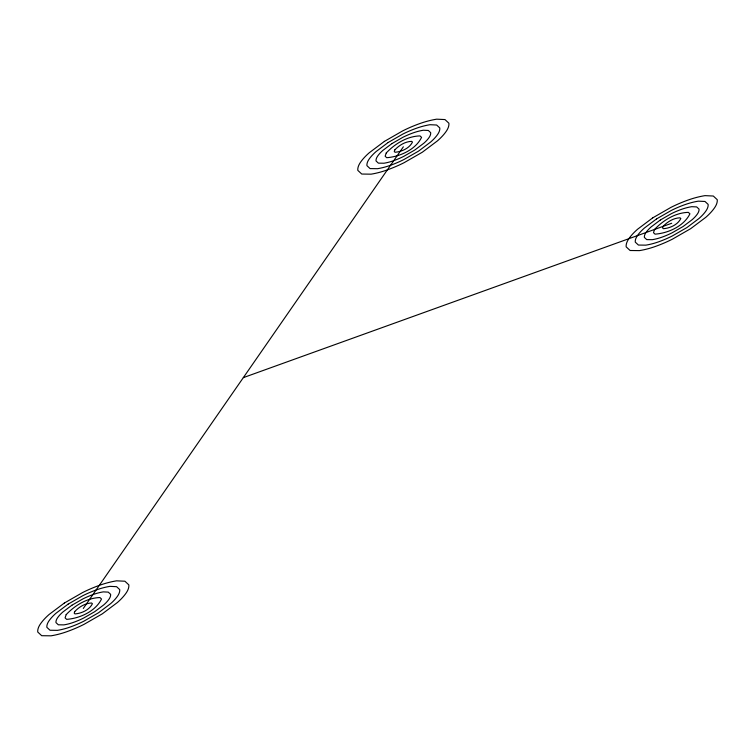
<?xml version="1.0" encoding="UTF-8"?>
<svg xmlns="http://www.w3.org/2000/svg" width="755" height="755" viewBox="0 0 755 755"><rect width="100%" height="100%" fill="white"/><g stroke="black" fill="none" stroke-linecap="round" stroke-linejoin="round"><path stroke-width="1.13" d="M83.295 608.464L403.359 146.8M243.327 377.632L671.705 223.263M66.166 614.636L65.081 617.892L66.657 619.355C79.851 618.392 95.574 611.295 101.51 599.026L99.943 597.564C87.108 597.856 74.811 605.463 66.166 614.636M74.736 611.55L74.188 613.173L74.981 613.909C81.578 613.428 89.439 609.88 92.403 603.745L91.619 603.009C85.202 603.16 79.058 606.963 74.736 611.55M386.23 152.982L385.144 156.238L386.72 157.701C399.914 156.738 415.637 149.641 421.573 137.372L420.007 135.909C407.171 136.202 394.874 143.809 386.23 152.982M394.799 149.896L394.252 151.519L395.044 152.255C401.641 151.774 409.503 148.225 412.466 142.091L411.683 141.355C405.265 141.506 399.121 145.309 394.799 149.896M654.566 229.435L653.49 232.691L655.057 234.154C668.26 233.191 683.983 226.104 689.919 213.825L688.343 212.363C675.508 212.665 663.22 220.262 654.566 229.435M663.135 226.349L662.597 227.982L663.381 228.708C669.978 228.227 677.839 224.679 680.812 218.544L680.019 217.817C673.602 217.959 667.458 221.762 663.135 226.349M384.389 141.402L369.242 152.774A63.731 26.331 -19.9 0 0 360.522 162.24A40.694 16.808 -19.9 0 0 357.823 170.385L361.758 174.046L371.082 174.169A40.694 16.808 -19.9 0 0 387.362 169.884A63.731 26.331 -19.9 0 0 404.076 162.703L422.338 152.208L437.485 140.836A63.731 26.331 -19.9 0 0 446.196 131.37A40.694 16.808 -19.9 0 0 448.895 123.225L444.969 119.564L436.645 119.177A43.205 17.846 -19.9 0 0 419.365 123.726A63.731 26.331 -19.9 0 0 402.651 130.908L384.389 141.402M388.183 142.478L376.065 151.585A50.981 21.064 -19.9 0 0 369.091 159.154A32.55 13.448 -19.9 0 0 366.93 165.666L370.073 168.591L377.538 168.695A32.55 13.448 -19.9 0 0 390.561 165.269A50.981 21.064 -19.9 0 0 403.934 159.522L418.544 151.132L430.661 142.025A50.981 21.064 -19.9 0 0 437.636 134.456A32.55 13.448 -19.9 0 0 439.787 127.935L436.645 125.019L429.991 124.707A34.56 14.279 -19.9 0 0 416.165 128.341A50.981 21.064 -19.9 0 0 402.793 134.088L388.183 142.478M391.977 143.563L382.889 150.387A38.241 15.798 -19.9 0 0 377.66 156.068A24.415 10.089 -19.9 0 0 376.037 160.957L378.397 163.146L383.993 163.222A24.415 10.089 -19.9 0 0 393.761 160.655A38.241 15.798 -19.9 0 0 403.793 156.342L414.75 150.047L423.838 143.224A38.241 15.798 -19.9 0 0 429.066 137.542A24.415 10.089 -19.9 0 0 430.68 132.654L428.33 130.464L423.329 130.228A25.925 10.712 -19.9 0 0 412.966 132.956A38.241 15.798 -19.9 0 0 402.934 137.268L391.977 143.563M64.326 603.056L49.169 614.428A63.731 26.331 -19.9 0 0 40.459 623.894A40.694 16.808 -19.9 0 0 37.759 632.039L41.695 635.701L51.019 635.823A40.694 16.808 -19.9 0 0 67.299 631.539A63.731 26.331 -19.9 0 0 84.013 624.357L102.274 613.862L117.421 602.49A63.731 26.331 -19.9 0 0 126.132 593.024A40.694 16.808 -19.9 0 0 128.831 584.88L124.905 581.218L116.581 580.831A43.205 17.846 -19.9 0 0 99.301 585.38A63.731 26.331 -19.9 0 0 82.588 592.562L64.326 603.056M68.12 604.132L56.002 613.239A50.981 21.064 -19.9 0 0 49.028 620.808A32.55 13.448 -19.9 0 0 46.867 627.33L50.009 630.246L57.474 630.349A32.55 13.448 -19.9 0 0 70.498 626.924A50.981 21.064 -19.9 0 0 83.871 621.176L98.48 612.786L110.598 603.679A50.981 21.064 -19.9 0 0 117.572 596.11A32.55 13.448 -19.9 0 0 119.724 589.598L116.581 586.673L109.928 586.361A34.56 14.279 -19.9 0 0 96.102 589.995A50.981 21.064 -19.9 0 0 82.729 595.742L68.12 604.132M71.914 605.217L62.825 612.041A38.241 15.798 -19.9 0 0 57.597 617.722A24.415 10.089 -19.9 0 0 55.974 622.611L58.333 624.8L63.93 624.876A24.415 10.089 -19.9 0 0 73.697 622.309A38.241 15.798 -19.9 0 0 83.73 617.996L94.686 611.701L103.775 604.878A38.241 15.798 -19.9 0 0 109.003 599.196A24.415 10.089 -19.9 0 0 110.617 594.308L108.258 592.118L103.265 591.882A25.925 10.712 -19.9 0 0 92.903 594.61A38.241 15.798 -19.9 0 0 82.871 598.923L71.914 605.217M652.726 217.855L637.579 229.237A63.731 26.331 -19.9 0 0 628.868 238.703A40.694 16.808 -19.9 0 0 626.169 246.847L630.095 250.5L639.419 250.622A40.694 16.808 -19.9 0 0 655.699 246.347A63.731 26.331 -19.9 0 0 672.412 239.165L690.674 228.671L705.831 217.289A63.731 26.331 -19.9 0 0 714.541 207.823A40.694 16.808 -19.9 0 0 717.241 199.679L713.305 196.026L704.991 195.639A43.205 17.846 -19.9 0 0 687.701 200.179A63.731 26.331 -19.9 0 0 670.987 207.361L652.726 217.855M656.52 218.941L644.402 228.038A50.981 21.064 -19.9 0 0 637.428 235.607A32.55 13.448 -19.9 0 0 635.276 242.129L638.419 245.054L645.874 245.148A32.55 13.448 -19.9 0 0 658.898 241.732A50.981 21.064 -19.9 0 0 672.271 235.985L686.88 227.585L698.998 218.488A50.981 21.064 -19.9 0 0 705.972 210.909A32.55 13.448 -19.9 0 0 708.133 204.397L704.991 201.472L698.328 201.16A34.56 14.279 -19.9 0 0 684.502 204.794A50.981 21.064 -19.9 0 0 671.129 210.541L656.52 218.941M660.314 220.016L651.225 226.849A38.241 15.798 -19.9 0 0 645.997 232.521A24.415 10.089 -19.9 0 0 644.383 237.41L646.742 239.609L652.339 239.675A24.415 10.089 -19.9 0 0 662.097 237.108A38.241 15.798 -19.9 0 0 672.129 232.804L683.086 226.509L692.175 219.677A38.241 15.798 -19.9 0 0 697.403 213.995A24.415 10.089 -19.9 0 0 699.026 209.116L696.667 206.917L691.674 206.691A25.925 10.712 -19.9 0 0 681.303 209.409A38.241 15.798 -19.9 0 0 671.27 213.722L660.314 220.016"/></g></svg>
